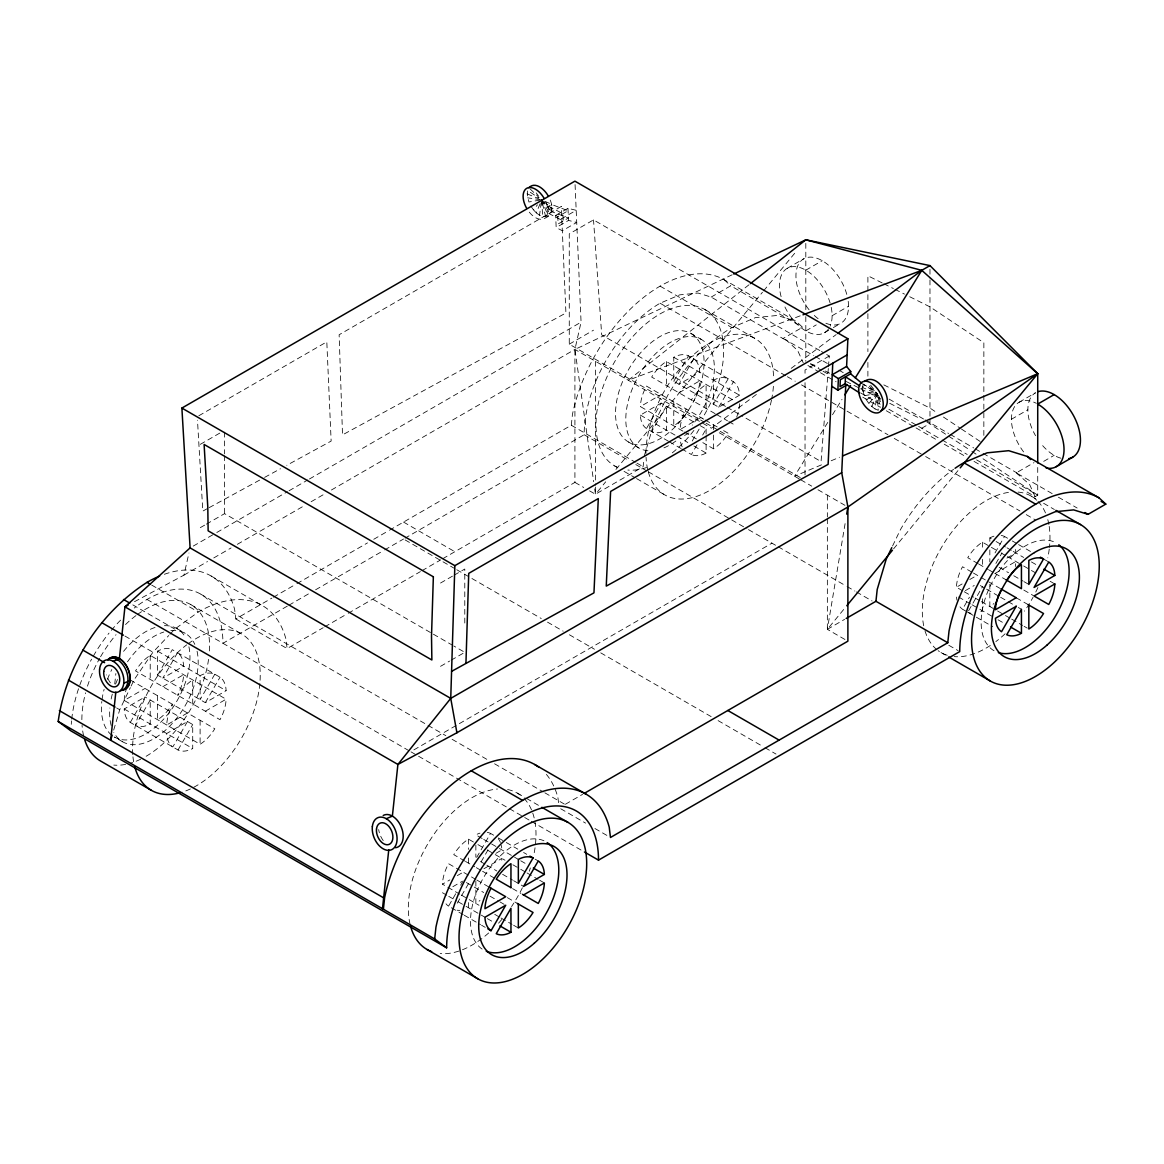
<?xml version="1.0" encoding="UTF-8"?>
<svg xmlns="http://www.w3.org/2000/svg" width="1164" height="1164" viewBox="0 0 1164 1164"><rect width="100%" height="100%" fill="white"/><g stroke="black" fill="none" stroke-linecap="round" stroke-linejoin="round"><path stroke-width="0.75" stroke-dasharray="5 3.75" d="M983.842 435.365L983.856 342.725L929.978 306.874L906.101 294.914M862.582 391.075L862.902 384.164M828.317 368.537L821.071 461.57L741.177 415.432M828.448 366.747L829.292 356.024L821.435 351.484M114.741 683.966L115.862 673.534M389.431 530.231L571.291 425.238L572.455 414.384A128.316 74.074 -60 0 1 724.241 279.782L796.074 321.249L802.563 327.259L782.994 338.564L711.16 297.082L698.065 293.052L679.747 294.856L660.09 303.222A107.394 61.998 -60 0 0 584.153 434.739L405.116 538.117M589.581 490.859L595.444 494.234L643.125 466.706L643.794 460.508M540.009 200.106L528.878 201.983L527.219 193.922L527.641 190.474L538.801 197.967M529.285 212.154A17.416 10.054 60 0 0 544.141 218.483C552.303 216.213 553.307 206.726 550.208 200.077M539.543 215.238L536.357 212.925L541.595 199.844L548.244 216.111L542.73 216.606L539.543 215.238L541.595 199.844L527.641 197.836M875.052 408.942C867.107 403.719 861.506 393.796 863.15 384.178L877.103 393.534L878.238 410.295L875.052 408.942L877.103 393.534L866.933 383.873M844.948 639.487L827.357 629.331L845.501 521.196M134.5 601.701L183.941 575.147L188.946 553.002M575.074 184.596L581.069 322.166L574.914 349.418L574.914 482.391L442.305 558.953M113.694 730.075L119.732 709.734L130.353 687.618M644.289 455.852L653.353 425.355L667.772 395.338A128.316 74.074 -60 0 1 731.923 327.608L755.407 317.627L777.29 315.459L796.074 321.249M871.865 406.614L877.103 393.534L862.742 387.612L859.658 389.387M131.11 686.033L134.151 679.718L152.95 652.218L168.751 635.529M892.57 546.003L900.427 529.649A126.847 73.23 -60 0 1 953.592 469.296M130.295 722.422L144.991 696.974L192.715 724.532L192.715 748.525A32.621 18.842 -60 0 1 178.019 749.98L130.295 722.422A32.621 18.842 -60 0 1 124.213 708.978L144.991 696.974M157.606 675.135L172.301 649.672L220.025 677.23A32.621 18.842 -60 0 1 226.107 690.688L205.33 702.678L157.606 675.135L157.606 651.127A32.621 18.842 -60 0 1 172.301 649.672M178.019 749.98L192.715 724.532M205.33 702.678L220.025 677.23M668.5 441.287L646.457 428.556L661.152 403.108L696.945 423.769M673.767 381.254L688.462 355.806L733.422 381.763A32.621 18.842 -60 0 1 739.518 395.222L718.726 407.225L673.767 381.254L673.767 357.261A32.621 18.842 -60 0 1 688.462 355.806M692.245 441.025L700.888 426.053M681.609 448.853L691.416 454.513L697.469 444.037M702.663 435.06L706.112 429.065L698.473 424.656M718.726 407.225L733.422 381.763M463.214 914.642L448.547 906.159L457.19 891.188M460.653 885.207L463.243 880.712M476.716 857.373L490.553 833.409L496.839 837.047M457.219 903.191L468.466 883.723L468.466 887.157M487.992 849.909L481.081 861.884L484.049 860.167M967.197 611.915L962.526 609.223L969.437 597.234M995.016 552.929L1004.532 536.473L1010.774 540.067M968.608 610.736L982.445 586.787M995.918 563.434L1001.971 552.958M827.764 422.43L794.517 476.207L824.505 463.578M832.507 414.748L841.994 399.398M827.357 518.737L827.357 629.331L845.617 607.128M893.603 548.841L959.092 469.267M536.357 212.925L533.388 209.782L537.492 204.806M594.688 488.88L595.444 494.234L605.687 481.838M615.945 469.441L762.449 292.266M763.584 290.884L796.685 250.857M868.897 403.486L877.103 393.534L880.435 401.667M169.959 634.249L174.833 629.113L198.302 611.988A128.316 74.074 -60 0 1 285.951 639.051L287.101 648.552L323.17 627.731M749.005 284.758L628.284 380.235L801.312 315.429M756.382 394.465L711.393 428.221L574.914 349.418L329.965 490.844M791.2 368.333L836.174 334.577M548.608 206.29L562.954 213.71L563.274 220.985L548.928 213.55L548.608 206.29L551.692 204.5L568.09 210.742L557.803 216.679L558.123 223.954L568.41 218.017L552.012 211.775L551.692 204.5M548.768 209.913L551.852 208.138L541.595 199.844L542.73 216.606M198.84 415.752L326.808 341.852L331.143 441.083L286.781 465.294M555.65 215.442L567.988 208.312L576.195 210.306L561.805 218.614L555.65 215.442L556.174 227.562L562.328 230.748L576.718 222.44L568.512 220.433L556.174 227.562M200.31 444.342L220.011 432.964M819.863 350.568L593.509 219.894L569.269 233.891L569.269 344.18L704.438 422.226M200.31 527.641L204.864 525.022M206.377 524.149L224.565 513.644L431.815 633.303M193.239 546.091L215.224 533.388M216.795 532.486L287.45 491.688M289.021 490.786L307.863 479.903M309.435 479.001L581.069 322.166M569.269 344.18L593.509 330.183M183.941 575.147L207.498 561.557M213.769 557.934L231.054 547.953M237.325 544.33L304.852 505.351M311.123 501.728L323.694 494.467M711.16 297.082L730.73 285.791L802.563 327.259M787.213 268.346L803.64 258.859M805.808 270.179L822.235 260.707M164.342 574.288A128.316 74.074 -60 0 1 234.633 609.427L235.797 618.928L271.852 598.121M273.424 597.205L295.365 584.532M296.936 583.63L367.489 542.904M373.76 539.281L387.874 531.133M130.295 679.965L214.802 728.751A32.621 18.842 -60 0 1 200.106 744.262L124.213 700.437L144.991 688.448M287.333 606.109L222.935 643.299A107.394 61.998 -60 0 0 134.267 608.044M288.905 605.207L309.318 593.422M315.59 589.799L383.131 550.805M384.702 549.903L403.544 539.019M682.933 431.146L640.375 406.571L661.152 394.581M162.829 686.673L183.606 674.683A32.621 18.842 -60 0 1 177.525 695.155M646.457 428.556A32.621 18.842 -60 0 1 640.375 415.112L661.152 403.108M678.99 392.806L699.768 380.817A32.621 18.842 -60 0 1 693.686 401.289M805.808 330.911L816.255 324.887M832.1 315.735L848.527 306.248M824.403 332.759L831.867 328.452M833.366 327.593L840.83 323.272M324.727 626.829L346.683 614.156M348.254 613.253L420.364 571.626M421.935 570.709L440.749 559.855M187.491 712.979L166.699 724.983A32.621 18.842 -60 0 1 172.796 704.496M700.888 417.512L680.111 429.516A32.621 18.842 -60 0 1 686.193 409.03M205.33 711.219L226.107 699.215L150.214 655.405A32.621 18.842 -60 0 0 135.519 670.915L220.025 719.701A32.621 18.842 -60 0 0 226.107 699.215M684.563 435.482L690.499 432.048M829.292 356.024L805.037 370.021L805.037 375.448M440.53 583.033L452.665 576.034M454.178 575.162L464.785 569.036L464.785 625.17M866.351 399.747L877.103 393.534L880.391 407.182M440.53 666.332L449.624 661.079M451.137 660.206L464.785 652.335L453.785 645.991M921.772 428.221L929.978 423.492L929.978 418.356M413.875 749.892L771.95 543.166M1019.126 402.235L1035.553 392.763A37.19 21.476 60 0 0 1035.553 435.7M1011.429 419.258L1027.856 409.786M1052.169 493.609L1016.245 472.875L1033.967 462.646M1043.701 461.366L1054.148 455.328M974.021 461.395L1035.131 496.679L1037.721 495.18L1037.721 464.814M827.357 629.331L844.598 619.364M565.413 804.251L582.597 794.343M962.672 590.832L956.444 587.238L963.865 582.946M969.801 579.512L977.222 575.234M1006.933 558.08L1015.837 552.944A32.621 18.842 -60 0 0 1015.299 548.491M459.765 894.17L442.451 884.174L449.886 879.897M457.307 875.604L463.243 872.185M495.922 853.314L501.859 849.88A32.621 18.842 -60 0 0 501.32 845.442M965.349 590.628L974.253 585.477M995.06 573.474L1015.837 561.47A32.621 18.842 -60 0 1 1015.299 566.533M452.854 886.706L461.759 881.57M207.57 508.508L202.812 511.098L197.487 420.204M209.156 507.649L263.02 478.259M264.606 477.386L280.451 468.743M732.127 274.806L574.914 349.418L593.669 481.721M831.169 460.769L839.491 457.263M864.386 395.673L877.103 393.534L863.15 391.541M782.994 338.564L813.825 355.66M1016.245 472.875L1029.602 484.457L1035.131 496.679M527.219 193.922L538.394 198.52M544.868 201.299L551.43 204.209M882.225 282.954L867.893 275.781L867.893 311.879M883.811 283.754L893.37 288.541M894.956 289.341L904.501 294.114M810.653 363.706L818.714 367.737M825.16 370.981L831.605 374.211M846.126 381.472L859.017 387.947M860.633 388.747L879.984 398.437M889.66 403.297L920.302 418.647M926.748 421.877L970.383 450.366M883.811 384.877L929.978 408.084L937.457 413.06M815.397 356.562L827.924 363.794M838.895 370.137L843.594 372.844M862.408 383.698L876.507 391.846M889.049 399.077L923.518 418.982M925.089 419.884L948.587 433.459M950.159 434.361L973.657 447.936M975.228 448.838L981.499 452.461M983.056 453.363L1017.54 473.268M1058.411 497.217L1077.151 508.028M810.508 363.997L821.478 370.327M823.05 371.229L829.321 374.852M860.662 392.952L881.032 404.708M888.86 409.233L917.072 425.515M918.629 426.417L940.57 439.09M942.142 439.992L967.211 454.469M976.611 459.896L1037.721 495.18L982.358 458.34M807.918 365.496L818.889 371.825M820.445 372.727L836.116 381.777M862.757 397.157L879.999 407.109M886.27 410.732L914.468 427.013M916.039 427.916L937.98 440.589M944.251 444.197L966.178 456.87M1031.275 496.17L1037.43 499.72M1043.599 503.27L1054.366 509.497M704.947 309.58L754.956 338.448M660.09 286.14L731.923 327.608M660.09 303.222L785.816 375.797M787.388 376.714L795.245 381.239M801.53 384.877L845.53 410.281M847.101 411.183L887.957 434.769M894.243 438.406L924.1 455.648M925.671 456.55L1019.955 510.981M1026.241 514.619L1035.669 520.061M691.125 333.544A62.623 36.157 -60 0 1 671.279 430.534A62.623 36.157 -60 0 1 617.036 399.223A62.623 36.157 -60 0 1 691.125 333.544L701.383 339.466M1012.331 540.969L1017.554 543.981M1018.573 544.577L1034.17 553.584M1044.064 559.287L1048.749 561.994M989.837 541.347L989.837 537.928L994.507 540.62M996.078 541.522L1005.434 546.934M1006.991 547.822L1011.676 550.528M1013.233 551.43L1023.636 557.44M1031.435 561.936L1039.234 566.446M673.767 357.261L739.518 395.222M978.036 563.638L967.75 557.702A32.621 18.842 -60 0 1 982.445 542.191L999.6 552.1M1001.156 552.987L1005.841 555.694M1007.398 556.596L1019.882 563.798M1023.636 565.966L1029.878 569.574M1031.435 570.476L1036.12 573.183M1050.161 581.287L1054.831 583.979M715.089 413.642L651.68 377.049A32.621 18.842 -60 0 1 666.375 361.524L734.921 401.1M725.507 406.396L601.715 334.926L593.509 219.894M727.063 407.298L739.606 414.529M999.192 567.319L1008.548 572.732M1013.771 575.744L1023.127 581.142M1024.145 581.738L1028.831 584.43M978.662 564.002L988.032 569.414M988.687 569.793L994.26 573.008M994.929 573.386L1006.744 580.21M1023.796 590.061L1033.152 595.459M716.617 414.529L727.544 420.844M728.839 421.586L733.422 424.234M971.882 572.15L962.526 566.752A32.621 18.842 -60 0 0 956.444 587.238M973.439 573.052L1001.52 589.26M1016.347 597.83L1028.831 605.033M703.74 419.171L646.457 386.084A32.621 18.842 -60 0 0 640.375 406.571M705.282 420.044L717.912 427.348M723.615 430.636L728.198 433.284A32.621 18.842 -60 0 1 713.503 448.795L702.809 442.626M706.01 423.143L718.595 430.404M720.167 431.306L803.466 479.408M719.236 432.746L799.217 478.913M800.774 479.815L811.715 486.145M817.972 489.753L844.948 505.322M980.335 585.565L985.02 588.271M986.577 589.173L999.6 596.681M1000.618 597.278L1016.216 606.284M1018.325 607.492L1021.439 609.296M964.243 591.734L973.599 597.132M975.156 598.034L979.841 600.74M981.398 601.643L996.078 610.111M997.635 611.013L1003.877 614.621M1005.434 615.523L1010.105 618.215M1011.676 619.117L1022.589 625.432M1024.145 626.319L1027.274 628.124M684.461 432.033L696.698 439.09M970.47 603.869L956.444 595.764A32.621 18.842 -60 0 0 956.983 600.202M972.042 604.771L978.269 608.365M979.841 609.267L993.867 617.371M998.043 619.786L1004.285 623.38M640.375 415.112L675.557 435.409M677.084 436.296L687.779 442.48M693.889 446.001L706.112 453.058L706.112 435.918M968.768 612.817L992.703 626.639M669.387 441.796L680.722 448.344M628.502 442L638.76 447.922M571.291 425.238L635.311 462.195M636.883 463.097L643.125 466.706M584.153 434.739L629.535 460.944M635.791 464.567L646.748 470.882M648.319 471.784L746.91 528.703M748.467 529.62L776.635 545.872M778.207 546.774L845.501 585.638M847.057 586.54L854.885 591.05M856.457 591.952L872.098 600.988M948.776 645.263L958.176 650.676M940.992 652.538L947.161 656.089M614.679 465.949L617.793 467.753M624.049 471.362L634.991 477.677M636.548 478.579L664.673 494.816M574.914 482.391L583.717 487.469M403.544 522.083L454.848 551.707M405.116 539.921L455.182 568.832M456.754 569.734L541.26 618.521M547.517 622.143L563.172 631.179M569.429 634.787L594.469 649.25M600.726 652.859L711.83 717.009M718.101 720.618L763.482 746.822M765.039 747.725L775.995 754.054M433.386 634.205L452.229 645.089M211.15 576.02L262.467 605.644M200.688 594.135L445.841 735.663M452.127 739.3L488.269 760.165M494.555 763.788L543.282 791.913M544.854 792.83L565.282 804.615M235.797 618.928L287.101 648.552M560.728 808.762L585.594 823.123M594.935 828.506L608.918 836.581M190.838 604.64L241.545 633.914M517.296 793.121L524.979 797.544M526.521 798.431L540.343 806.419M151.669 585.056L198.302 611.988M146.999 599.445L409.437 750.969M411.008 751.871L529.664 820.373M531.235 821.289L582.873 851.102M177.001 628.604L185.207 633.347M132.841 604.887L174.833 629.113M498.41 837.964L504.71 841.587M506.282 842.503L517.805 849.153M523.596 852.499L526.739 854.318M535.12 859.148L538.263 860.967M157.606 651.127L226.107 690.688M482.143 838.502L475.858 834.864A32.621 18.842 -60 0 1 479.975 833.118M483.715 839.419L490.015 843.042M491.586 843.958L497.886 847.596M499.458 848.498L519.173 859.876M520.745 860.793L527.045 864.43M124.955 636.053L152.95 652.218M464.785 861.011L453.771 854.652A32.621 18.842 -60 0 1 468.466 839.142L476.338 843.682M477.909 844.584L485.781 849.138M487.352 850.04L493.652 853.678M495.224 854.58L505.001 860.24M512.873 864.779L519.173 868.417M520.745 869.319L525.473 872.04M527.045 872.956L538.059 879.315M539.63 880.231L544.359 882.952M480.572 861.593L485.795 864.605M486.872 865.23L496.81 870.978M502.601 874.309L512.553 880.057M513.63 880.682L523.567 886.415M465.527 861.433L474.752 866.773M476.338 867.675L481.052 870.396L501.859 858.421A32.621 18.842 -60 0 1 501.32 863.484M482.551 871.269L494.685 878.267M512.553 888.583L520.948 893.443M475.829 879.446L448.547 863.703A32.621 18.842 -60 0 0 442.451 884.174M476.876 880.057L491.033 888.234M507.329 897.633L518.344 903.991M466.386 882.53L473.181 886.459M474.257 887.07L483.7 892.526M490 896.164L498.367 900.994M499.938 901.896L504.158 904.341M461.337 895.087L467.637 898.724M469.208 899.626L479.001 905.272M494.744 914.366L499.458 917.087M501.029 918.003L512.044 924.361M513.63 925.264L518.344 927.999M124.213 708.978L192.715 748.525M442.451 892.715L447.18 895.436M448.751 896.353L456.623 900.892M458.194 901.794L464.494 905.432M466.066 906.349L485.781 917.727M487.352 918.629L493.652 922.266M116.618 707.945L119.732 709.734M464.276 915.253L480.528 924.623M481.59 925.249L485.243 927.359M122.613 741.774L114.407 737.03A62.594 36.142 -60 0 0 167.121 715.191A62.594 36.142 -60 0 0 188.859 646.515M943.437 417.047L959.893 427.988M961.391 428.992L982.329 442.917M971.882 451.37L976.363 454.353M724.241 279.782L730.73 285.791M785.613 339.379L797.689 350.568L803.218 362.775M530.144 188.961L539.048 197.429M545.698 216.897L541.595 199.844L551.43 211.572M870.643 385.197L876.026 392.152M536.211 192.889L538.365 195.668M530.828 206.057L533.388 209.782M877.962 394.989L880.551 399.325M541.595 199.844L550.208 214.292M558.531 802.694L557.905 797.529A126.847 73.23 -60 0 0 545.567 773.434M567.988 208.312L568.512 220.433M989.837 549.917L989.837 561.921M989.837 584.226L989.837 606.517A32.621 18.842 -60 0 0 993.954 603.505M982.445 542.191L982.445 550.761M982.445 559.331L982.445 566.184M982.445 598.776L982.445 610.78A32.621 18.842 -60 0 1 978.327 612.526M929.978 269.19L929.978 278.152M929.978 279.957L929.978 416.639M867.893 313.683L867.893 351.601M867.893 362.426L867.893 376.874M827.357 495.166L827.357 516.918M805.808 243.392L805.808 314.833M805.808 316.623L805.808 361.277M805.037 382.68L805.037 474.883M713.503 424.802L713.503 433.372M713.503 435.089L713.503 448.795M706.112 408.462L706.112 384.469A32.621 18.842 -60 0 0 691.416 399.979M706.112 429.065L706.112 434.201M673.767 401.856L673.767 425.849A32.621 18.842 -60 0 0 688.462 410.339M666.375 361.524L666.375 385.531M595.444 361.277L595.444 485.257M595.444 487.047L595.444 494.234M475.858 845.151L475.858 857.155M475.858 881.177L475.858 903.468A32.621 18.842 -60 0 0 479.975 900.456M468.466 839.142L468.466 849.414M468.466 857.984L468.466 863.135M468.466 902.58L468.466 907.731A32.621 18.842 -60 0 1 465.702 908.997M224.565 432.15L224.565 453.887M224.565 455.691L224.565 513.644M200.106 720.254L200.106 744.262M192.715 703.929L192.715 679.936A32.621 18.842 -60 0 0 178.019 695.446M157.606 695.723L157.606 719.73A32.621 18.842 -60 0 0 172.301 704.205M150.214 655.405L150.214 679.398M71.266 724.328A107.394 61.998 -60 0 1 71.542 720.894M71.717 719.163A107.394 61.998 -60 0 1 91.592 659.173M93.309 656.132A107.394 61.998 -60 0 1 109.023 633.114M111.337 630.321A107.394 61.998 -60 0 1 121.041 619.714M828.579 328.874A37.19 21.476 60 0 1 783.619 304.051M781.102 296.66A37.19 21.476 60 0 1 796.278 266.745A37.19 21.476 60 0 1 830.107 302.96M831.212 307.354A37.19 21.476 60 0 1 830.107 326.196M1023.607 451.908A37.19 21.476 60 0 1 1012.302 412.027A37.19 21.476 60 0 1 1036.353 403.326M1060.957 458.223A37.19 21.476 60 0 1 1040.994 443.673M848.207 301.316A37.19 21.476 60 0 1 823.603 322.181M818.117 318.689A37.19 21.476 60 0 1 813.243 314.411M809.082 309.77A37.19 21.476 60 0 1 805.328 258.044A37.19 21.476 60 0 1 846.941 294.958M546.105 202.449A17.416 10.054 60 0 1 544.141 218.483M383.218 840.597A17.416 11.276 67 0 1 378.649 829.597M110.391 682.846A17.125 11.087 67 0 1 106.535 674.873M1018.064 492.081A90.283 52.118 -60 0 1 1036.789 500.244M1038.041 501.466A90.283 52.118 -60 0 1 1046.742 516.19M1047.804 519.668A90.283 52.118 -60 0 1 1048.909 524.658M1049.186 526.404A90.283 52.118 -60 0 1 1049.433 547.429M1049.23 549.146A90.283 52.118 -60 0 1 1047.804 557.832M1037.939 587.514A90.283 52.118 -60 0 1 1033.908 595.662M1033.05 597.263A90.283 52.118 -60 0 1 1031.275 600.406M1029.442 603.519A90.283 52.118 -60 0 1 1024.48 611.144M1005.114 633.783A90.283 52.118 -60 0 1 995.86 641.597M990.302 645.511A90.283 52.118 -60 0 1 954.218 656.612M947.278 655.274A90.283 52.118 -60 0 1 938.155 650.676M936.802 649.614A90.283 52.118 -60 0 1 924.973 630.786M923.707 625.752A90.283 52.118 -60 0 1 945.677 540.707A90.283 52.118 -60 0 1 1011.429 492.066M989.837 537.928A32.621 18.842 -60 0 1 993.954 536.168M1001.229 535.455A32.621 18.842 -60 0 1 1004.532 536.473M962.526 609.223A32.621 18.842 -60 0 1 959.994 606.866M971.038 613.253A32.621 18.842 -60 0 1 967.75 612.235M994.027 650.734A62.201 35.909 -60 0 1 994.027 578.901A62.201 35.909 -60 0 1 1056.243 542.991M137.367 614.548A90.283 52.118 -60 0 1 209.302 652.509M208.56 659.348A90.283 52.118 -60 0 1 145.704 756.527M140.713 759.19A90.283 52.118 -60 0 1 130.79 763.104M125.639 764.384A90.283 52.118 -60 0 1 113.781 765.083M83.633 735.881A90.283 52.118 -60 0 1 82.062 725.332M81.858 719.672A90.283 52.118 -60 0 1 85.569 692.813M87.489 686.163A90.283 52.118 -60 0 1 99.668 658.329M100.57 656.758A90.283 52.118 -60 0 1 116.022 634.7M125.508 624.559A90.283 52.118 -60 0 1 135.984 615.581M188.073 643.823A90.283 52.118 -60 0 1 259.994 681.784M259.863 683.472A90.283 52.118 -60 0 1 181.497 792.378M133.642 761.78A90.283 52.118 -60 0 1 132.914 756.44M132.769 754.607A90.283 52.118 -60 0 1 186.691 644.856M124.213 700.437A32.621 18.842 -60 0 1 127.109 686.906M164.415 625.694A62.594 36.142 -60 0 1 185.818 638.047M111.802 735.255A62.594 36.142 -60 0 1 101.821 701.485M102.025 699.695A62.594 36.142 -60 0 1 104.105 689.364M107.364 679.398A62.594 36.142 -60 0 1 111.802 669.533M123.573 651.331A62.594 36.142 -60 0 1 155.569 627.294M170.846 630.553A62.594 36.142 -60 0 1 194.81 644.39M197.065 651.258A62.594 36.142 -60 0 1 168.285 727.602A62.594 36.142 -60 0 1 113.796 732.331M111.162 725.478A62.594 36.142 -60 0 1 109.867 707.988M111.162 699.011A62.594 36.142 -60 0 1 112.311 694.108M115.585 684.141A62.594 36.142 -60 0 1 117.651 679.194M127.487 661.821A62.594 36.142 -60 0 1 163.775 632.037M617.706 467.477A90.283 52.118 -60 0 1 613.632 363.546A90.283 52.118 -60 0 1 705.777 310.075A90.283 52.118 -60 0 1 702.154 418.487M693.919 430.389A90.283 52.118 -60 0 1 672.283 452.854M646.515 467.535A90.283 52.118 -60 0 1 627.891 470.038M645.976 453.494A90.283 52.118 -60 0 1 708.978 343.409A90.283 52.118 -60 0 1 773.624 377.878M773.405 386.332A90.283 52.118 -60 0 1 771.819 398.364M771.47 400.11A90.283 52.118 -60 0 1 709.807 490.35A90.283 52.118 -60 0 1 648.144 471.318M647.737 469.689A90.283 52.118 -60 0 1 646.064 457.277M739.518 403.748A32.621 18.842 -60 0 1 735.954 418.967M706.112 453.058A32.621 18.842 -60 0 1 691.416 454.513M682.162 446.816A32.621 18.842 -60 0 1 680.111 438.042M647.941 450.759A62.623 36.157 -60 0 1 636.155 380.41A62.623 36.157 -60 0 1 703.987 341.241A62.623 36.157 -60 0 1 692.216 425.195M675.848 441.04A62.623 36.157 -60 0 1 661.836 448.678M507.606 789.527A90.283 52.118 -60 0 1 522.796 797.18M524.047 798.417A90.283 52.118 -60 0 1 532.152 811.468M532.763 813.141A90.283 52.118 -60 0 1 533.825 854.783M530.362 867.951A90.283 52.118 -60 0 1 529.256 871.283M522.403 887.754A90.283 52.118 -60 0 1 511.534 906.596M501.844 919.429A90.283 52.118 -60 0 1 497.188 924.667M488.676 932.961A90.283 52.118 -60 0 1 483.264 937.486M481.881 938.548A90.283 52.118 -60 0 1 440.239 953.563M410.092 924.361A90.283 52.118 -60 0 1 431.044 838.633A90.283 52.118 -60 0 1 497.45 789.017M487.25 832.391A32.621 18.842 -60 0 1 490.553 833.409M498.294 838.778A32.621 18.842 -60 0 1 500.418 842.474M448.547 906.159A32.621 18.842 -60 0 1 446.016 903.817M459.838 910.335A32.621 18.842 -60 0 1 457.059 910.204M482.114 949.082A62.449 36.055 -60 0 1 484.122 876.638A62.449 36.055 -60 0 1 545.872 841.761M150.214 699.986L135.519 725.448A32.621 18.842 -60 0 0 150.214 723.993L150.214 699.986M177.525 652.698L162.829 678.146L183.606 666.143A32.621 18.842 -60 0 0 177.525 652.698M187.491 721.505L172.796 746.968A32.621 18.842 -60 0 1 166.699 733.509L187.491 721.505M214.802 674.218L200.106 699.666L200.106 675.673A32.621 18.842 -60 0 1 214.802 674.218M666.375 406.12L651.68 431.582A32.621 18.842 -60 0 0 666.375 430.127L666.375 406.12M693.686 358.818L678.99 384.28L699.768 372.276A32.621 18.842 -60 0 0 693.686 358.818M728.198 378.751L713.503 404.199L713.503 380.206A32.621 18.842 -60 0 1 728.198 378.751M561.266 206.494L339.131 334.752L342.522 434.885L565.922 313L561.266 206.494"/><path stroke-width="1.5" d="M386.273 818.714L392.37 816.11L397.899 764.442L456.914 732.753L450.744 698.385L454.848 565.675L847.887 338.753L574.914 181.162L181.89 408.069L190.096 547.895L124.941 606.851L119.383 658.78L113.286 661.37M465.949 663.073L468.728 573.372L598.296 498.57L593.96 592.854L451.588 671.366M832.769 363.197L828.128 464.378L606.255 586.103L610.605 491.455L847.145 354.889M831.707 386.244L837.862 390.158L838.386 378.635L850.709 371.52L846.606 366.427L847.887 338.753M850.709 371.52L850.608 373.833L840.335 379.755L840.015 386.666L845.151 383.713L845.471 376.787L859.818 385.939M584.153 793.441L847.887 641.175L847.887 507.024L841.732 472.657L845.748 385.095M955.062 468.263A126.847 73.23 -60 0 1 963.836 462.705L987.057 452.84L1008.693 450.686L1027.259 456.419L1099.092 497.901L1105.8 504.114L1088.078 514.342L1073.645 509.89L1055.326 511.694L1035.669 520.061A107.394 61.998 -60 0 0 959.733 651.593L598.514 860.138A107.394 61.998 -60 0 0 522.578 816.284A107.394 61.998 -60 0 0 446.641 947.816L71.062 730.977L58.2 721.462C65.955 665.502 99.42 612.992 146.999 582.364A128.316 74.074 -60 0 1 159.628 576.093M115.818 692.129L110.667 740.246L112.18 735.153M446.641 947.816L434.681 938.97L382.476 908.691L388.776 849.72M383.378 909.36L384.644 897.56A126.847 73.23 -60 0 1 451.152 785.045A126.847 73.23 -60 0 1 539.034 767.382M434.681 938.97L435.947 927.184A126.847 73.23 -60 0 1 522.578 800.41A126.847 73.23 -60 0 1 609.223 827.153L610.474 837.483L947.772 642.746L949.038 630.961A126.847 73.23 -60 0 1 1099.092 497.901M846.17 618.462L875.939 601.279L877.205 589.479L886.168 559.331L891.784 547.647M846.694 514.11L847.887 507.024L1037.721 373.717L929.978 265.596L805.808 239.813L733.757 274.02M491.033 930.705L505.729 905.243L484.952 917.247A32.621 18.842 -60 0 0 491.033 930.705L487.891 928.887M533.039 857.955L518.344 883.403L518.344 859.41A32.621 18.842 -60 0 1 533.039 857.955L529.896 856.137M1043.526 558.982L1028.831 584.43L1028.831 560.437A32.621 18.842 -60 0 1 1043.526 558.982L1040.398 557.178M844.846 394.785L850.549 385.56M855.293 377.878L921.772 270.339L929.978 265.596M841.732 472.657L450.744 698.385L397.899 764.442L124.941 606.851L128.127 605.135M846.766 605.746L892.453 550.237M960.242 467.87L1037.721 373.717L921.772 270.339L805.808 239.813L750.416 283.623M528.878 187.753C535.498 180.886 544.898 189.819 548.244 196.003M864.386 381.457C878.253 370.967 897.226 403.835 881.206 410.586M837.614 333.486L921.772 270.339L803.014 314.804M846.606 366.427L832.245 374.721L838.386 378.635M837.862 390.158L847.101 384.833M456.914 732.753L847.887 507.024M1054.148 394.596L1037.721 404.083A37.19 21.476 60 0 1 1063.678 444.488A37.19 21.476 60 0 1 1046.174 468.074M1056.315 466.648L1072.742 457.176M1054.831 575.452L1034.054 587.456L1048.749 561.994A32.621 18.842 -60 0 1 1054.831 575.452L1043.919 569.152M544.359 874.426L523.567 886.415L538.263 860.967A32.621 18.842 -60 0 1 544.359 874.426L533.33 868.053M523.567 894.956L544.359 882.952A32.621 18.842 -60 0 1 538.263 903.439L522.534 894.345M123.806 683.123L130.121 680.649M842.823 455.852L1037.721 373.717L1037.721 463.025M1101.115 501.408L1105.8 504.114M1084.964 512.538L1088.078 514.342M1055.908 510.385L1080.541 524.6A90.283 52.118 -60 0 1 1051.921 664.455A90.283 52.118 -60 0 1 973.73 619.306A90.283 52.118 -60 0 1 1080.541 524.6M963.836 462.705L1035.669 504.172M1005.841 579.687L1021.439 588.693L1021.439 564.7A32.621 18.842 -60 0 0 1010.046 575.394M1027.928 604.509L1043.526 613.515A32.621 18.842 -60 0 1 1028.831 629.026L1028.831 605.033M1010.527 626.989L1021.439 633.289L1021.439 609.296L1006.744 634.744A32.621 18.842 -60 0 0 1021.439 633.289M875.939 601.279L947.772 642.746M948.689 656.976L990.258 680.969M727.82 710.491L779.123 740.115M181.89 408.069L454.848 565.675M190.096 547.895L450.744 698.385M534.698 764.501L586.001 794.124M541.886 807.307L568.003 822.395A90.283 52.118 -60 0 1 539.383 962.235A90.283 52.118 -60 0 1 461.206 917.101A90.283 52.118 -60 0 1 568.003 822.395M146.999 582.364L150.112 584.168M471.274 770.786L522.578 800.41M584.43 852.004L598.514 860.138M123.515 599.489L129.742 603.083M101.632 622.595L123.399 635.166M82.848 650.094L104.615 662.665M490 887.623L505.729 896.716L484.952 908.72A32.621 18.842 -60 0 1 491.033 888.234M517.296 903.395L533.039 912.489A32.621 18.842 -60 0 1 518.344 927.999L518.344 903.991M499.938 925.904L510.952 932.262L510.952 908.269L496.257 933.717A32.621 18.842 -60 0 0 510.952 932.262M68.429 680.111L115.076 707.043M59.364 710.622L383.64 897.837M58.2 721.462L382.476 908.691M151.262 790.283L100.57 761.009A90.283 52.118 -60 0 1 84.55 739.256M427.013 949.489L477.72 978.749M845.151 383.713L859.498 392.85M850.608 373.833L861.535 383.014M1027.259 456.419L1030.62 459.533M1038.143 391.628A37.19 21.476 60 0 1 1075.521 419.622A37.19 21.476 60 0 1 1068.756 458.645M383.203 815.484A17.416 11.276 67 0 1 401.522 827.633A17.416 11.276 67 0 1 395.542 847.712M526.725 208.429A17.416 10.054 60 0 1 526.725 188.321A17.416 10.054 60 0 1 544.141 198.375M107.946 659.872A17.416 11.276 67 0 1 127.647 667.947A17.416 11.276 67 0 1 122.569 690.107M110.362 658.155A17.125 11.087 67 0 1 128.375 670.1A17.125 11.087 67 0 1 122.482 689.83M108.325 659.028A17.125 11.087 67 0 1 126.338 670.959A17.125 11.087 67 0 1 120.459 690.688M1006.744 580.21A32.621 18.842 -60 0 1 1009.173 576.558M1058.818 544.752A62.201 35.909 -60 0 1 1056.912 613.632A62.201 35.909 -60 0 1 998.348 652.626M179.882 792.83A90.283 52.118 -60 0 1 134.748 766.77M431.655 951.657A90.283 52.118 -60 0 1 410.499 925.977M547.196 842.591A62.449 36.055 -60 0 1 546.542 912.678A62.449 36.055 -60 0 1 486.261 951.264M433.357 576.806L431.509 636.228L431.873 659.988L208.138 530.813L207.789 507.068L204.107 444.459L433.357 576.806M1016.216 606.284L1001.52 631.732A32.621 18.842 -60 0 1 995.438 618.273L1016.216 606.284M1016.216 597.743L995.438 609.747A32.621 18.842 -60 0 1 1001.52 589.26L1016.216 597.743M1054.831 583.979L1034.054 595.983L1048.749 604.465A32.621 18.842 -60 0 0 1054.831 583.979M510.952 887.666L496.257 879.184A32.621 18.842 -60 0 1 510.952 863.673L510.952 887.666M858.639 389.984A17.416 10.054 60 0 0 877.103 412.958A17.416 10.054 60 0 0 877.103 388.339A17.416 10.054 60 0 0 858.639 389.984M99.595 669.154A17.125 11.087 67 0 0 116.385 692.42A17.125 11.087 67 0 0 119.121 666.841A17.125 11.087 67 0 0 99.595 669.154M372.349 826.629A17.416 11.276 67 0 0 389.431 850.302A17.416 11.276 67 0 0 392.21 824.272A17.416 11.276 67 0 0 372.349 826.629M376.496 829.015A11.553 7.493 67 0 0 387.83 844.729A11.553 7.493 67 0 0 389.678 827.459A11.553 7.493 67 0 0 376.496 829.015M103.742 671.541A11.262 7.29 67 0 0 114.785 686.862A11.262 7.29 67 0 0 116.589 670.028A11.262 7.29 67 0 0 103.742 671.541M1046.785 645.278A62.201 35.909 -60 0 0 1066.5 548.913A62.201 35.909 -60 0 0 992.907 614.17A62.201 35.909 -60 0 0 1046.785 645.278M534.291 943.218A62.449 36.055 -60 0 0 554.079 846.49A62.449 36.055 -60 0 0 480.208 911.994A62.449 36.055 -60 0 0 534.291 943.218"/></g></svg>
